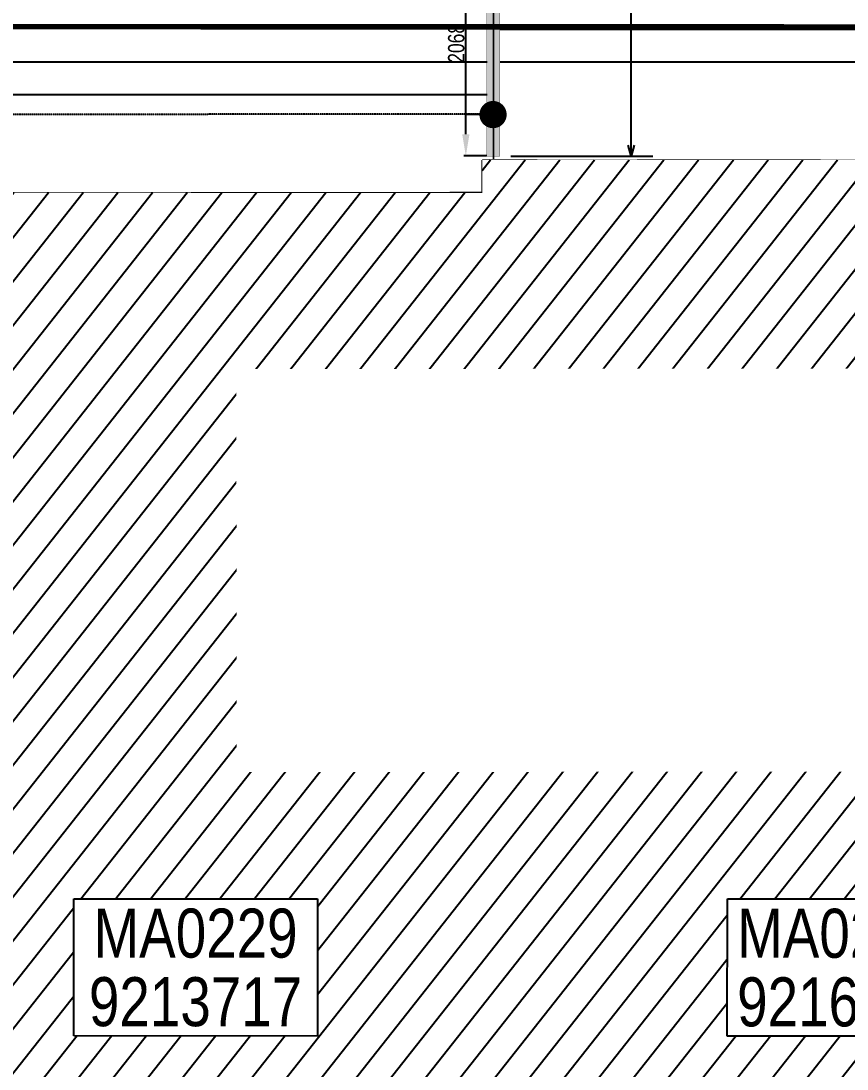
# Model space of a CAD drawing. Header units: centimetres. Extents: x -6122352 to 4157695, y -1694241 to 1947892.
# Drawn here: x 130869 to 138452, y -187341 to -177719 of the extents above; entities that cross this region are included whole.
import ezdxf
from ezdxf.xclip import XClip

# ---------------------------------------------------------------- set-up
doc = ezdxf.new("R2010")
doc.units = ezdxf.units.CM
doc.header["$MEASUREMENT"] = 0
doc.header["$XCLIPFRAME"] = 2
doc.header["$PDMODE"] = 66
doc.header["$PDSIZE"] = 100
for name, pattern in [('DASHED2', [0.375, 0.25, -0.125]), ('XR-AR-END-SETTING OUT PLAN$0$23261-XR-AR-SI-GF$0$HIDDEN', [0.375, 0.25, -0.125]), ('XR-AR-END-SETTING OUT PLAN$0$23585-XR-AR-END-GROUND FLOOR$0$23261-XR-AR-SI-GF$0$HIDDEN', [0.375, 0.25, -0.125]), ('XR-AR-END-SETTING OUT PLAN$0$23585-XR-AR-END-GROUND FLOOR$0$945-4P-1-101-GROUND FLOOR PLAN$0$XR-MIDDLE-GROUND FLOOR PLAN$0$HIDDEN2', [0.1875, 0.125, -0.0625]), ('XR-AR-END-SETTING OUT PLAN$0$23585-XR-AR-END-GROUND FLOOR$0$HIDDEN', [0.375, 0.25, -0.125]), ('XR-AR-END-SETTING OUT PLAN$0$23585-XR-AR-END-GROUND FLOOR$0$XR-END-GROUND FLOOR PLAN$0$HIDDEN', [9.525, 6.35, -3.175]), ('XR-AR-END-SETTING OUT PLAN$0$23585-XR-AR-END-GROUND FLOOR$0$XR-END-GROUND FLOOR PLAN$0$HIDDEN2', [0.1875, 0.125, -0.0625]), ('XR-AR-MID-SETTING OUT FOR MASTER$0$23585-XR-AR-MID-GROUND FLOOR$0$23261-XR-AR-SI-GF$0$HIDDEN', [0.375, 0.25, -0.125]), ('XR-AR-MID-SETTING OUT FOR MASTER$0$23585-XR-AR-MID-GROUND FLOOR$0$945-4P-1-101-GROUND FLOOR PLAN$0$XR-MIDDLE-GROUND FLOOR PLAN$0$HIDDEN', [9.525, 6.35, -3.175]), ('XR-AR-MID-SETTING OUT FOR MASTER$0$23585-XR-AR-MID-GROUND FLOOR$0$945-4P-1-101-GROUND FLOOR PLAN$0$XR-MIDDLE-GROUND FLOOR PLAN$0$HIDDEN2', [0.1875, 0.125, -0.0625])]:
    doc.linetypes.add(name, pattern=pattern)
for name, color, linetype in [('23585-XR-AR-BOUNDARY WALLS AND SETBACKS$0$setback', 7, 'XR-AR-END-SETTING OUT PLAN$0$23261-XR-AR-SI-GF$0$HIDDEN'), ('@MI-REF LAYER', 7, 'Continuous'), ('@MI-TYPE-02', 6, 'Continuous'), ('B_TH_4', 7, 'Continuous'), ('XR-AR-END-SETTING OUT PLAN$0$23585-XR-AR-END-GROUND FLOOR$0$A-Flor-Hral', 3, 'Continuous'), ('XR-AR-END-SETTING OUT PLAN$0$23585-XR-AR-END-GROUND FLOOR$0$A-Flor-Strs', 1, 'Continuous'), ('XR-AR-MID-SETTING OUT FOR MASTER$0$23585-XR-AR-MID-GROUND FLOOR$0$A-Flor-Hral', 3, 'Continuous'), ('XR-AR-MID-SETTING OUT FOR MASTER$0$23585-XR-AR-MID-GROUND FLOOR$0$A-Flor-Strs', 1, 'Continuous'), ('XR-AR-MID-SETTING OUT FOR MASTER$0$23585-XR-AR-MID-GROUND FLOOR$0$G-SHAD-20', 251, 'Continuous'), ('XR-AR-MID-SETTING OUT FOR MASTER$0$23585-XR-AR-MID-GROUND FLOOR$0$GS-HATCH-FLOOR TILE', 251, 'Continuous')]:
    doc.layers.add(name, color=color, linetype=linetype)
doc.layers.add('23585-XR-AR-DAMAC PLOT LIMITS$0$1-End units', color=7, linetype='Continuous', lineweight=5, true_color=0xf8991e)
for name, color, linetype, lineweight in [('23585-XR-AR-DAMAC PLOT LIMITS$0$1-Mid units', 41, 'Continuous', 5), ('@ Foundations', 4, 'DASHED2', 50), ('A-ANNO-TEXT', 3, 'Continuous', 25), ('XR-AR-END-SETTING OUT PLAN$0$23585-XR-AR-END-GROUND FLOOR$0$A-DOOR-FULL', 1, 'Continuous', 9), ('XR-AR-END-SETTING OUT PLAN$0$23585-XR-AR-END-GROUND FLOOR$0$A-FLOR-OVHD', 9, 'XR-AR-END-SETTING OUT PLAN$0$23585-XR-AR-END-GROUND FLOOR$0$23261-XR-AR-SI-GF$0$HIDDEN', 15), ('XR-AR-END-SETTING OUT PLAN$0$23585-XR-AR-END-GROUND FLOOR$0$A-FLOR-UNDR', 8, 'XR-AR-END-SETTING OUT PLAN$0$23585-XR-AR-END-GROUND FLOOR$0$HIDDEN', 5), ('XR-AR-END-SETTING OUT PLAN$0$23585-XR-AR-END-GROUND FLOOR$0$A-GLAZ-SILL', 8, 'Continuous', 5), ('XR-AR-END-SETTING OUT PLAN$0$23585-XR-AR-END-GROUND FLOOR$0$A-GLAZ-WNDO', 232, 'Continuous', 9), ('XR-AR-END-SETTING OUT PLAN$0$23585-XR-AR-END-GROUND FLOOR$0$A-WALL', 7, 'Continuous', 30), ('XR-AR-END-SETTING OUT PLAN$0$23585-XR-AR-END-GROUND FLOOR$0$S-COLS', 51, 'Continuous', 40), ('XR-AR-END-SETTING OUT PLAN$0$23585-XR-AR-END-GROUND FLOOR$0$S-COLS-PATT', 8, 'Continuous', 5), ('XR-AR-MID-SETTING OUT FOR MASTER$0$23585-XR-AR-MID-GROUND FLOOR$0$$A-GLAZ-WNDO', 232, 'Continuous', 9), ('XR-AR-MID-SETTING OUT FOR MASTER$0$23585-XR-AR-MID-GROUND FLOOR$0$$A-WALL', 1, 'Continuous', 5), ('XR-AR-MID-SETTING OUT FOR MASTER$0$23585-XR-AR-MID-GROUND FLOOR$0$A-DOOR-FULL', 1, 'Continuous', 9), ('XR-AR-MID-SETTING OUT FOR MASTER$0$23585-XR-AR-MID-GROUND FLOOR$0$A-EQUP-KITN-PLAN', 202, 'Continuous', 9), ('XR-AR-MID-SETTING OUT FOR MASTER$0$23585-XR-AR-MID-GROUND FLOOR$0$A-FLOR-OVHD', 9, 'XR-AR-MID-SETTING OUT FOR MASTER$0$23585-XR-AR-MID-GROUND FLOOR$0$23261-XR-AR-SI-GF$0$HIDDEN', 15), ('XR-AR-MID-SETTING OUT FOR MASTER$0$23585-XR-AR-MID-GROUND FLOOR$0$A-GLAZ-SILL', 8, 'Continuous', 5), ('XR-AR-MID-SETTING OUT FOR MASTER$0$23585-XR-AR-MID-GROUND FLOOR$0$A-GLAZ-WNDO', 232, 'Continuous', 9), ('XR-AR-MID-SETTING OUT FOR MASTER$0$23585-XR-AR-MID-GROUND FLOOR$0$A-WALL', 7, 'Continuous', 30), ('XR-AR-MID-SETTING OUT FOR MASTER$0$23585-XR-AR-MID-GROUND FLOOR$0$S-COLS', 51, 'Continuous', 40)]:
    doc.layers.add(name, color=color, linetype=linetype, lineweight=lineweight)
doc.styles.add('JWC 1.50MM', font='GOTHIC.TTF', dxfattribs={"width": 0.8, "height": 1.5})
doc.styles.add('Schueco-BEMSTIL', font='isocpeur.ttf', dxfattribs={"width": 0.9})
doc.styles.add('Xref group 33-41$0$Overall SOP Plan$0$LAC-609-NG10-1-XREF-GRID-125SC$0$GRID-DIM-NO', font='arial.ttf', dxfattribs={"width": 0.8})
doc.dimstyles.new('JWC - 1.5', dxfattribs={"dimtxt": 1.5, "dimasz": 2, "dimexe": 0.18, "dimexo": 0.06, "dimgap": 0.09, "dimtad": 1, "dimtoh": 1, "dimdec": 0, "dimzin": 0, "dimdsep": 46, "dimtxsty": 'JWC 1.50MM', "dimcen": 0.09, "dimclrd": 1, "dimclre": 1, "dimclrt": 2, "dimadec": 0, "dimazin": 0, "dimtfac": 1, "dimtdec": 0, "dimtofl": 0, "dimtmove": 0, "dimatfit": 3, "dimfxl": 30, "dimtolj": 1, "dimtzin": 0, "dimarcsym": 0})
doc.dimstyles.new('MI- JWC-TXT-2.5 MM', dxfattribs={"dimscale": 1.5, "dimtxt": 2.5, "dimasz": 1, "dimexe": 2, "dimexo": 1, "dimgap": 1, "dimtad": 1, "dimdec": 0, "dimdsep": 46, "dimtxsty": 'Schueco-BEMSTIL', "dimblk": 'OPEN30', "dimcen": 0, "dimdle": 2, "dimclrd": 140, "dimclre": 8, "dimclrt": 40, "dimadec": 0, "dimazin": 2, "dimtfac": 1, "dimtdec": 0, "dimtix": 1, "dimtmove": 2, "dimatfit": 3, "dimldrblk": 'OPEN', "dimfxl": 2, "dimlwd": -1, "dimlwe": -1, "dimarcsym": 0})

# ---------------------------------------------------------------- blocks, each defined once
blk = doc.blocks.new('23585-XR-AR-BOUNDARY WALLS AND SETBACKS')
at = {"layer": '23585-XR-AR-BOUNDARY WALLS AND SETBACKS$0$setback', "ltscale": 40, "const_width": 0.05}
blk.add_lwpolyline([(496593.7483, 2768854.2497), (496597.9032, 2768858.7842), (496601.9566, 2768863.208), (496606.0098, 2768867.6319), (496610.0632, 2768872.0554), (496614.1167, 2768876.4791), (496618.2702, 2768881.012), (496632.6469, 2768867.838), (496628.4939, 2768863.3054), (496624.4406, 2768858.8816), (496620.3872, 2768854.4578), (496616.3338, 2768850.0343), (496612.2804, 2768845.6104), (496608.1255, 2768841.0759)], close=True, dxfattribs=at)
blk = doc.blocks.new('A$C9d9485f6')
at = {"layer": 'A-ANNO-TEXT', "rotation": 312.4881850805905}
blk.add_blockref('23585-XR-AR-BOUNDARY WALLS AND SETBACKS', (-2377088.5348, -1504219.2521), dxfattribs=at)
blk = doc.blocks.new('23585-XR-AR-DAMAC PLOT LIMITS')
at = {"layer": '23585-XR-AR-DAMAC PLOT LIMITS$0$1-End units', "color": 251, "true_color": 0x636466}
blk.add_lwpolyline([(496635.7795, 2768869.0365), (496629.5999, 2768862.2921), (496611.9049, 2768878.5059), (496618.0851, 2768885.2507)], close=True, dxfattribs=at)
at = {"layer": '23585-XR-AR-DAMAC PLOT LIMITS$0$1-Mid units', "color": 251, "true_color": 0x636466}
blk.add_lwpolyline([(496607.8513, 2768874.0821), (496611.9049, 2768878.5059), (496629.5999, 2768862.2921), (496625.5465, 2768857.8683)], close=True, dxfattribs=at)
blk = doc.blocks.new('A$Cf093b529')
at = {"layer": 'A-ANNO-TEXT'}
blk.add_blockref('23585-XR-AR-DAMAC PLOT LIMITS', (-495391.9901, -2768603.4419), dxfattribs=at)
blk = doc.blocks.new('*U36')
at = {"linetype": 'XR-AR-END-SETTING OUT PLAN$0$23585-XR-AR-END-GROUND FLOOR$0$XR-END-GROUND FLOOR PLAN$0$HIDDEN', "ltscale": 0.2}
blk.add_lwpolyline([(672.5, 0, 0, 0, 0), (125, 0, 16.7, 16.7, 0), (62.5, -171.7, 16.7, 16.7, 0), (-62.5, 171.7, 16.7, 16.7, 0), (-125, 0, 0, 0, 0), (-771.8, 0, 0, 0, 0)], format="xyseb", dxfattribs=at)
blk = doc.blocks.new('*U131')
for points in [[(91, 0), (41, 0), (41, 1021), (91, 1021)], [(0, 0), (38, 0), (38, -50), (50, -50), (50, -122), (0, -122)], [(1100, 0), (1062, 0), (1062, -50), (1050, -50), (1050, -122), (1100, -122)]]:
    blk.add_lwpolyline(points, close=True)
at = {"color": 8, "linetype": 'XR-AR-END-SETTING OUT PLAN$0$23585-XR-AR-END-GROUND FLOOR$0$XR-END-GROUND FLOOR PLAN$0$HIDDEN2'}
blk.add_arc((41, 0), 1021, 0, 90, dxfattribs=at)
at = {"layer": 'XR-AR-END-SETTING OUT PLAN$0$23585-XR-AR-END-GROUND FLOOR$0$A-GLAZ-SILL', "linetype": 'XR-AR-END-SETTING OUT PLAN$0$23585-XR-AR-END-GROUND FLOOR$0$945-4P-1-101-GROUND FLOOR PLAN$0$XR-MIDDLE-GROUND FLOOR PLAN$0$HIDDEN2', "ltscale": 3}
blk.add_lwpolyline([(0, 0), (1100, 0), (1100, -122), (0, -122)], close=True, dxfattribs=at)
blk = doc.blocks.new('XR-AR-END-SETTING OUT PLAN$0$23585-XR-AR-END-GROUND FLOOR$0$A$C75a8815d')
at = {"layer": 'XR-AR-END-SETTING OUT PLAN$0$23585-XR-AR-END-GROUND FLOOR$0$S-COLS', "color": 252, "lineweight": 30}
for points in [[(6049.8, 13227.6), (6049.8, 12227.6), (6249.8, 12227.6), (6249.8, 13227.6)], [(6049.9, 10644.6), (6049.9, 9444.6), (6249.9, 9444.6), (6249.9, 10644.6)]]:
    blk.add_lwpolyline(points, close=True, dxfattribs=at)
blk = doc.blocks.new('XR-AR-END-SETTING OUT PLAN')
at = {"layer": 'XR-AR-END-SETTING OUT PLAN$0$23585-XR-AR-END-GROUND FLOOR$0$A-Flor-Hral', "color": 8}
for p, q in [((7060.1, 13800), (9050.1, 13800)), ((7060.1, 13750), (7060.1, 13800)), ((7060.1, 13750), (9050.1, 13750)), ((7060.1, 12850), (8050.1, 12850)), ((7060.1, 12800), (7060.1, 12850)), ((7060.1, 12800), (8000.1, 12800)), ((8000.1, 11526.8), (8000.1, 12800)), ((8050.1, 11545), (8050.1, 12850))]:
    blk.add_line(p, q, dxfattribs=at)
at = {"layer": 'XR-AR-END-SETTING OUT PLAN$0$23585-XR-AR-END-GROUND FLOOR$0$A-Flor-Strs', "color": 8}
for p, q in [((7110.1, 13850), (9050.1, 13850)), ((7110.1, 13800), (7110.1, 13850)), ((7390.1, 13800), (7390.1, 13850)), ((7670.1, 13800), (7670.1, 13850)), ((7950.1, 13800), (7950.1, 13850)), ((7110.1, 12850), (7110.1, 13750)), ((7390.1, 12850), (7390.1, 13750)), ((7670.1, 12850), (7670.1, 13750)), ((7950.1, 12850), (7950.1, 13750)), ((7110.1, 12750), (7110.1, 12800)), ((7390.1, 12750), (7390.1, 12800)), ((7670.1, 12750), (7670.1, 12800)), ((7950.1, 12800), (7950.1, 11508.5)), ((7950.1, 12750), (8000.1, 12750)), ((8050.1, 12750), (9050.1, 12750)), ((8000.1, 12470), (7950.1, 12470)), ((8050.1, 12470), (9050.1, 12470)), ((8000.1, 12190), (7950.1, 12190)), ((8050.1, 12190), (9050.1, 12190)), ((8000.1, 11910), (7950.1, 11910)), ((8050.1, 11910), (9050.1, 11910)), ((8000.1, 11630), (7950.1, 11630)), ((8050.1, 11630), (8280.1, 11630))]:
    blk.add_line(p, q, dxfattribs=at)
at = {"layer": 'XR-AR-END-SETTING OUT PLAN$0$23585-XR-AR-END-GROUND FLOOR$0$A-Flor-Strs', "color": 8, "linetype": 'XR-AR-END-SETTING OUT PLAN$0$23585-XR-AR-END-GROUND FLOOR$0$XR-END-GROUND FLOOR PLAN$0$HIDDEN', "ltscale": 0.1}
for p, q in [((8280.1, 11630), (8413.8, 11630)), ((8500, 11630), (9050.1, 11630)), ((7950.1, 11508.5), (7950.1, 8110)), ((8000.1, 9060), (8000.1, 11526.8)), ((8050.1, 9010), (8050.1, 11545))]:
    blk.add_line(p, q, dxfattribs=at)
at = {"layer": 'XR-AR-END-SETTING OUT PLAN$0$23585-XR-AR-END-GROUND FLOOR$0$A-Flor-Strs', "color": 8}
for points in [[(3000.1, 19773.3), (3000.1, 20973.3), (9090, 20973.2)], [(3300.1, 19773.3), (3300.1, 20673.3), (9090, 20673.3)], [(8550.1, 12190), (8550.1, 13300), (7110.1, 13300)], [(8413.8, 11630), (8500.1, 11630)]]:
    blk.add_lwpolyline(points, dxfattribs=at)
at = {"layer": 'XR-AR-END-SETTING OUT PLAN$0$23585-XR-AR-END-GROUND FLOOR$0$A-Flor-Strs', "color": 8, "const_width": 20}
blk.add_lwpolyline([(8325.1, 12330), (8550.1, 12190), (8775.1, 12330)], dxfattribs=at)
at = {"layer": 'XR-AR-END-SETTING OUT PLAN$0$23585-XR-AR-END-GROUND FLOOR$0$A-Flor-Strs', "color": 8}
blk.add_circle((7110.1, 13300), 41.8, dxfattribs=at)
at = {"layer": 'XR-AR-END-SETTING OUT PLAN$0$23585-XR-AR-END-GROUND FLOOR$0$A-FLOR-UNDR', "color": 8, "ltscale": 5}
blk.add_line((7950.1, 12650), (9050.1, 12650), dxfattribs=at)
at = {"layer": 'XR-AR-END-SETTING OUT PLAN$0$23585-XR-AR-END-GROUND FLOOR$0$A-GLAZ-SILL', "color": 252}
blk.add_line((3550.1, 19523.4), (8750.1, 19523.4), dxfattribs=at)
at = {"layer": 'XR-AR-END-SETTING OUT PLAN$0$23585-XR-AR-END-GROUND FLOOR$0$A-GLAZ-WNDO', "color": 252}
for p, q in [((6150.1, 19773.4), (3550.1, 19773.4)), ((6150.1, 19773.4), (8750.1, 19773.4)), ((7410.1, 19623.4), (7410.1, 19773.4)), ((7460.1, 19773.4), (7460.1, 19623.4)), ((8700.1, 19623.4), (8700.1, 19773.4)), ((8750.1, 19773.4), (8750.1, 19523.4)), ((3550.1, 19623.4), (6150.1, 19623.4)), ((8750.1, 19623.4), (6150.1, 19623.4))]:
    blk.add_line(p, q, dxfattribs=at)
blk.add_lwpolyline([(7460.1, 19723.4), (8700.1, 19723.4)], dxfattribs=at)
for points in [[(6070.1, 19563.4), (4860.1, 19563.4), (4860.1, 19613.4), (6070.1, 19613.4)], [(6150.1, 19563.4), (6070.1, 19563.4), (6070.1, 19613.4), (6150.1, 19613.4)], [(6150.1, 19563.4), (6230.1, 19563.4), (6230.1, 19613.4), (6150.1, 19613.4)], [(6230.1, 19563.4), (7440.1, 19563.4), (7440.1, 19613.4), (6230.1, 19613.4)], [(7520.1, 19563.4), (7440.1, 19563.4), (7440.1, 19613.4), (7520.1, 19613.4)]]:
    blk.add_lwpolyline(points, close=True, dxfattribs=at)
at = {"layer": 'XR-AR-END-SETTING OUT PLAN$0$23585-XR-AR-END-GROUND FLOOR$0$A-WALL', "color": 8}
for points in [[(9250.1, 19773.3), (8750.1, 19773.4), (8750.1, 19523.3), (9250, 19523.4)], [(9250.1, 6650), (9050.1, 6650), (9050.1, 8750), (6850.1, 8750), (6850.1, 8700), (6750.1, 8700), (6750.1, 8750), (6650.1, 8750), (6650.1, 8850), (6950.1, 8850), (6950.1, 8900), (7050.1, 8900), (7050.1, 8850), (9050.1, 8850), (9050.1, 10350), (7050.1, 10350), (7050.1, 9800), (6950.1, 9800), (6950.1, 10550), (7050.1, 10550), (7050.1, 10450), (9050.1, 10450), (9049.9, 19523.4), (9250, 19523.4)], [(7150.1, 12100), (7100.1, 12100), (7100.1, 11550), (7150.1, 11550)]]:
    blk.add_lwpolyline(points, close=True, dxfattribs=at)
blk.add_lwpolyline([(7250.1, 12200), (7250.1, 11450), (6950.1, 11450), (6950.1, 12750), (7950.1, 12750), (7950.1, 12650), (7100.1, 12650), (7100.1, 12200), (7250.1, 12200), (7250.1, 12200), (7250.1, 12200)], dxfattribs=at)
at = {"layer": 'XR-AR-END-SETTING OUT PLAN$0$23585-XR-AR-END-GROUND FLOOR$0$S-COLS-PATT', "color": 8}
for p, q in [((7100.1, 12100), (7137.4, 12100)), ((7141.9, 12100), (7150.1, 12100)), ((7200.1, 12100), (7250.1, 12100))]:
    blk.add_line(p, q, dxfattribs=at)
at = {"layer": 'XR-AR-END-SETTING OUT PLAN$0$23585-XR-AR-END-GROUND FLOOR$0$A-DOOR-FULL', "color": 8, "xscale": -0.8181818181818169, "yscale": 0.8181818181818169, "zscale": 0.8181818181818167, "rotation": 270}
blk.add_blockref('*U131', (7050.1, 10550), dxfattribs=at)
at = {"layer": 'XR-AR-END-SETTING OUT PLAN$0$23585-XR-AR-END-GROUND FLOOR$0$A-FLOR-OVHD', "color": 8, "xscale": -0.999999999999999, "rotation": 199.9831065219304}
blk.add_blockref('*U36', (8500, 11710), dxfattribs=at)
at = {"layer": 'XR-AR-END-SETTING OUT PLAN$0$23585-XR-AR-END-GROUND FLOOR$0$S-COLS-PATT', "color": 8}
blk.add_blockref('XR-AR-END-SETTING OUT PLAN$0$23585-XR-AR-END-GROUND FLOOR$0$A$C75a8815d', (3000.1, 5500), dxfattribs=at)
blk = doc.blocks.new('END UNIT')
at = {"xscale": 0.001, "yscale": 0.001, "zscale": 0.001}
blk.add_blockref('XR-AR-END-SETTING OUT PLAN', (-9.1502, 0), dxfattribs=at)
blk = doc.blocks.new('XR-AR-MID-SETTING OUT FOR MASTER$0$23585-XR-AR-MID-GROUND FLOOR$0$945-4P-1-101-GROUND FLOOR PLAN$0$XR-MIDDLE-GROUND FLOOR PLAN$0$A$C446944C1')
at = {"layer": 'XR-AR-MID-SETTING OUT FOR MASTER$0$23585-XR-AR-MID-GROUND FLOOR$0$A-GLAZ-SILL', "color": 252}
blk.add_line((0, 0), (5.2, 0), dxfattribs=at)
for points in [[(2.2081, -0.0228), (2.2081, -0.1242), (2.0938, -0.0735), (2.2081, -0.0228)], [(2.9919, -0.0228), (2.9919, -0.1242), (3.1062, -0.0735), (2.9919, -0.0228)]]:
    blk.add_lwpolyline(points, dxfattribs=at)
at = {"layer": 'XR-AR-MID-SETTING OUT FOR MASTER$0$23585-XR-AR-MID-GROUND FLOOR$0$A-GLAZ-WNDO', "color": 252}
for p, q in [((5.2, 0.25), (0, 0.25)), ((0, 0.25), (0, 0)), ((0.05, 0.1), (0.05, 0.25)), ((1.285, 0.25), (1.285, 0.1)), ((1.335, 0.1), (1.335, 0.25)), ((3.865, 0.1), (3.865, 0.25)), ((3.915, 0.25), (3.915, 0.1)), ((5.15, 0.1), (5.15, 0.25)), ((5.2, 0.25), (5.2, 0)), ((0, 0.1), (2.6, 0.1)), ((5.2, 0.1), (2.6, 0.1))]:
    blk.add_line(p, q, dxfattribs=at)
for points in [[(1.285, 0.2), (0.05, 0.2)], [(3.915, 0.2), (5.15, 0.2)]]:
    blk.add_lwpolyline(points, dxfattribs=at)
for points in [[(1.225, 0.04), (1.305, 0.04), (1.305, 0.09), (1.225, 0.09)], [(2.52, 0.04), (1.305, 0.04), (1.305, 0.09), (2.52, 0.09)], [(2.6, 0.04), (2.52, 0.04), (2.52, 0.09), (2.6, 0.09)], [(2.6, 0.04), (2.68, 0.04), (2.68, 0.09), (2.6, 0.09)], [(2.68, 0.04), (3.895, 0.04), (3.895, 0.09), (2.68, 0.09)], [(3.975, 0.04), (3.895, 0.04), (3.895, 0.09), (3.975, 0.09)]]:
    blk.add_lwpolyline(points, close=True, dxfattribs=at)
blk = doc.blocks.new('XR-AR-MID-SETTING OUT FOR MASTER$0$23585-XR-AR-MID-GROUND FLOOR$0$945-4P-1-101-GROUND FLOOR PLAN$0$XR-MIDDLE-GROUND FLOOR PLAN$0$BREAK LINE1')
blk.add_lwpolyline([(648.2, -6.2, 0, 0, 0), (100.8, -6.2, 16.7, 16.7, 0), (38.3, -177.9, 16.7, 16.7, 0), (-86.7, 165.6, 16.7, 16.7, 0), (-149.2, -6.2, 0, 0, 0), (-912.1, -6.2, 0, 0, 0)], format="xyseb")
blk = doc.blocks.new('XR-AR-MID-SETTING OUT FOR MASTER$0$23585-XR-AR-MID-GROUND FLOOR$0$945-4P-1-101-GROUND FLOOR PLAN$0$XR-MIDDLE-GROUND FLOOR PLAN$0$WRFWF')
at = {"layer": 'XR-AR-MID-SETTING OUT FOR MASTER$0$23585-XR-AR-MID-GROUND FLOOR$0$A-FLOR-OVHD', "linetype": 'XR-AR-MID-SETTING OUT FOR MASTER$0$23585-XR-AR-MID-GROUND FLOOR$0$945-4P-1-101-GROUND FLOOR PLAN$0$XR-MIDDLE-GROUND FLOOR PLAN$0$HIDDEN', "ltscale": 0.1}
for p, q in [((9250, 14090), (9250, 9909.4)), ((10350, 14089.4), (9250, 14089.4)), ((10350, 13809.4), (9250, 13809.4)), ((10350, 13529.4), (9250, 13529.4)), ((10350, 13249.4), (9250, 13249.4)), ((10350, 12969.4), (9250, 12969.4)), ((10350, 12689.4), (9250, 12689.4)), ((10350, 12409.4), (9250, 12409.4)), ((10350, 12129.4), (9250, 12129.4)), ((10350, 11849.4), (9250, 11849.4)), ((10350, 11569.4), (9250, 11569.4)), ((10350, 11289.4), (9250, 11289.4)), ((10350, 11009.4), (9250, 11009.4)), ((10350, 11009.4), (10350, 9909.4)), ((10350, 9909.4), (9250, 9909.4))]:
    blk.add_line(p, q, dxfattribs=at)
blk.add_lwpolyline([(10350, 14370), (10350, 11009.4)], dxfattribs=at)
blk = doc.blocks.new('XR-AR-MID-SETTING OUT FOR MASTER$0$23585-XR-AR-MID-GROUND FLOOR$0$945-4P-1-101-GROUND FLOOR PLAN$0$XR-MIDDLE-GROUND FLOOR PLAN$0$ASDASDASD')
blk.add_wipeout([(-42428.5, 24502.3), (-42278.5, 24502.3), (-42278.5, 24052.3), (-42428.5, 24052.3)])
blk.add_hatch(color=256).paths.add_polyline_path([(-42428.5, 24502.3), (-42278.5, 24502.3), (-42428.5, 24052.3)])
for p, q in [((-42278.5, 24502.3), (-42428.5, 24502.3)), ((-42428.5, 24502.3), (-42428.5, 24052.3)), ((-42428.5, 24052.3), (-42278.5, 24502.3)), ((-42278.5, 24052.3), (-42278.5, 24502.3)), ((-42428.5, 24052.3), (-42278.5, 24052.3))]:
    blk.add_line(p, q)
blk = doc.blocks.new('*U130')
for points in [[(91, 0), (41, 0), (41, 1021), (91, 1021)], [(0, 0), (38, 0), (38, -50), (50, -50), (50, -122), (0, -122)], [(1100, 0), (1062, 0), (1062, -50), (1050, -50), (1050, -122), (1100, -122)]]:
    blk.add_lwpolyline(points, close=True)
at = {"color": 8, "linetype": 'XR-AR-MID-SETTING OUT FOR MASTER$0$23585-XR-AR-MID-GROUND FLOOR$0$945-4P-1-101-GROUND FLOOR PLAN$0$XR-MIDDLE-GROUND FLOOR PLAN$0$HIDDEN2'}
blk.add_arc((41, 0), 1021, 0, 90, dxfattribs=at)
at = {"layer": 'XR-AR-MID-SETTING OUT FOR MASTER$0$23585-XR-AR-MID-GROUND FLOOR$0$A-GLAZ-SILL', "linetype": 'XR-AR-MID-SETTING OUT FOR MASTER$0$23585-XR-AR-MID-GROUND FLOOR$0$945-4P-1-101-GROUND FLOOR PLAN$0$XR-MIDDLE-GROUND FLOOR PLAN$0$HIDDEN2', "ltscale": 3}
blk.add_lwpolyline([(0, 0), (1100, 0), (1100, -122), (0, -122)], close=True, dxfattribs=at)
blk = doc.blocks.new('XR-AR-MID-SETTING OUT FOR MASTER$0$23585-XR-AR-MID-GROUND FLOOR$0$A$C08698786')
at = {"layer": 'XR-AR-MID-SETTING OUT FOR MASTER$0$23585-XR-AR-MID-GROUND FLOOR$0$S-COLS', "color": 252, "lineweight": 30}
for points in [[(-100.1, 18727.6), (-100.1, 17727.6), (99.9, 17727.6), (99.9, 18727.6)], [(-100.1, 16144.6), (-100.1, 14944.6), (99.9, 14944.6), (99.9, 16144.6)]]:
    blk.add_lwpolyline(points, close=True, dxfattribs=at)
blk = doc.blocks.new('XR-AR-MID-SETTING OUT FOR MASTER')
at = {"layer": 'XR-AR-MID-SETTING OUT FOR MASTER$0$23585-XR-AR-MID-GROUND FLOOR$0$A-EQUP-KITN-PLAN', "color": 8}
for p, q in [((3900.1, 15202.7), (5500.1, 15202.7)), ((3900.1, 14952.7), (3900.1, 15202.7)), ((3500, 14252.7), (5300, 14252.7))]:
    blk.add_line(p, q, dxfattribs=at)
at = {"layer": 'XR-AR-MID-SETTING OUT FOR MASTER$0$23585-XR-AR-MID-GROUND FLOOR$0$A-Flor-Hral', "color": 8}
blk.add_lwpolyline([(100, 14902.7), (2090, 14902.7), (2090, 14852.7), (100, 14852.7)], dxfattribs=at)
at = {"layer": 'XR-AR-MID-SETTING OUT FOR MASTER$0$23585-XR-AR-MID-GROUND FLOOR$0$A-FLOR-OVHD', "color": 8, "linetype": 'XR-AR-MID-SETTING OUT FOR MASTER$0$23585-XR-AR-MID-GROUND FLOOR$0$23261-XR-AR-SI-GF$0$HIDDEN', "ltscale": 5}
for p, q in [((5500, 14952.7), (3900, 14952.7)), ((3900.1, 14852.7), (5500.1, 14852.7)), ((3400, 14152.7), (3400, 12202.7)), ((3500.1, 12202.7), (3500.1, 14152.7))]:
    blk.add_line(p, q, dxfattribs=at)
blk.add_lwpolyline([(2750, 12002.6), (3250, 12002.6), (3250, 11502.7), (2750, 11502.7)], close=True, dxfattribs=at)
for points in [[(2750, 12002.6), (3250, 11502.7)], [(2750, 11502.7), (3250, 12002.6)]]:
    blk.add_lwpolyline(points, dxfattribs=at)
at = {"layer": 'XR-AR-MID-SETTING OUT FOR MASTER$0$23585-XR-AR-MID-GROUND FLOOR$0$A-Flor-Strs', "color": 8}
for p, q in [((60.1, 20672.9), (5940, 20672.7)), ((60, 20372.9), (5940, 20372.7)), ((2040, 14952.7), (100, 14952.7)), ((1200, 14952.7), (1200, 14902.7)), ((1480, 14952.7), (1480, 14902.7)), ((1760, 14952.7), (1760, 14902.7)), ((2040, 14952.7), (2040, 14902.7)), ((1200, 14852.7), (1200, 13952.7)), ((1480, 14852.7), (1480, 13952.7)), ((1760, 14852.7), (1760, 13952.7)), ((2040, 14852.7), (2040, 13952.7)), ((1480, 13902.7), (1480, 13852.7)), ((1760, 13902.7), (1760, 13852.7)), ((2040, 13902.7), (2040, 13852.7)), ((1100, 13852.7), (100, 13852.7)), ((1200, 13852.7), (1200, 13573.2)), ((1100, 13572.7), (100, 13572.7)), ((1200, 13572.7), (1150, 13572.7))]:
    blk.add_line(p, q, dxfattribs=at)
blk.add_lwpolyline([(1200, 13902.7), (1200, 13852.7), (1150, 13852.7)], dxfattribs=at)
at = {"layer": 'XR-AR-MID-SETTING OUT FOR MASTER$0$23585-XR-AR-MID-GROUND FLOOR$0$A-Flor-Strs', "color": 8, "const_width": 15}
blk.add_lwpolyline([(455.2, 13685.2), (650, 13572.7), (844.9, 13685.2)], dxfattribs=at)
at = {"layer": 'XR-AR-MID-SETTING OUT FOR MASTER$0$23585-XR-AR-MID-GROUND FLOOR$0$A-Flor-Strs', "color": 8}
blk.add_circle((2040, 14402.7), 45, dxfattribs=at)
at = {"layer": 'XR-AR-MID-SETTING OUT FOR MASTER$0$23585-XR-AR-MID-GROUND FLOOR$0$A-WALL', "color": 8}
for points in [[(100, 19472.7), (400, 19472.7), (400, 19222.7), (100, 19222.7)], [(3900, 14852.7), (3900, 14952.7), (3400, 14952.7), (3400, 14152.7), (3500, 14152.7), (3500, 14852.7)], [(1950, 13202.6), (2000, 13202.6), (2000, 13652.6), (1950, 13652.6)], [(3400, 12202.7), (3500.1, 12202.7), (3500.1, 11502.7), (4400, 11502.7), (4400, 11252.7), (3650, 11252.7), (3650, 11027.6), (3400, 11027.6)]]:
    blk.add_lwpolyline(points, close=True, dxfattribs=at)
blk.add_lwpolyline([(3500, 14852.7), (3400, 14852.7)], dxfattribs=at)
at = {"layer": 'XR-AR-MID-SETTING OUT FOR MASTER$0$23585-XR-AR-MID-GROUND FLOOR$0$$A-GLAZ-WNDO', "color": 8, "xscale": -1000, "yscale": 1000, "zscale": 1000}
blk.add_blockref('XR-AR-MID-SETTING OUT FOR MASTER$0$23585-XR-AR-MID-GROUND FLOOR$0$945-4P-1-101-GROUND FLOOR PLAN$0$XR-MIDDLE-GROUND FLOOR PLAN$0$A$C446944C1', (5600, 19222.7), dxfattribs=at)
at = {"layer": 'XR-AR-MID-SETTING OUT FOR MASTER$0$23585-XR-AR-MID-GROUND FLOOR$0$$A-WALL', "color": 8}
blk.add_blockref('XR-AR-MID-SETTING OUT FOR MASTER$0$23585-XR-AR-MID-GROUND FLOOR$0$945-4P-1-101-GROUND FLOOR PLAN$0$XR-MIDDLE-GROUND FLOOR PLAN$0$WRFWF', (-9150, -796.8), dxfattribs=at)
at = {"layer": 'XR-AR-MID-SETTING OUT FOR MASTER$0$23585-XR-AR-MID-GROUND FLOOR$0$A-DOOR-FULL', "color": 8, "xscale": 0.8181820445283869, "yscale": 0.8181820445283869, "zscale": 0.8181820445283869, "rotation": 90}
blk.add_blockref('*U130', (2100.1, 11150), dxfattribs=at)
at = {"layer": 'XR-AR-MID-SETTING OUT FOR MASTER$0$23585-XR-AR-MID-GROUND FLOOR$0$A-FLOR-OVHD', "color": 8, "linetype": 'XR-AR-MID-SETTING OUT FOR MASTER$0$23585-XR-AR-MID-GROUND FLOOR$0$23261-XR-AR-SI-GF$0$HIDDEN', "ltscale": 5, "xscale": -0.9999999999999997, "rotation": 194.2810957359752}
blk.add_blockref('XR-AR-MID-SETTING OUT FOR MASTER$0$23585-XR-AR-MID-GROUND FLOOR$0$945-4P-1-101-GROUND FLOOR PLAN$0$XR-MIDDLE-GROUND FLOOR PLAN$0$BREAK LINE1', (675, 13433.2), dxfattribs=at)
at = {"layer": 'XR-AR-MID-SETTING OUT FOR MASTER$0$23585-XR-AR-MID-GROUND FLOOR$0$G-SHAD-20', "color": 8}
blk.add_blockref('XR-AR-MID-SETTING OUT FOR MASTER$0$23585-XR-AR-MID-GROUND FLOOR$0$945-4P-1-101-GROUND FLOOR PLAN$0$XR-MIDDLE-GROUND FLOOR PLAN$0$ASDASDASD', (44478.5, -10849.7), dxfattribs=at)
at = {"layer": 'XR-AR-MID-SETTING OUT FOR MASTER$0$23585-XR-AR-MID-GROUND FLOOR$0$A-Flor-Hral', "color": 8}
blk.add_lwpolyline([(1150, 13560.5), (1150, 13902.7), (2090, 13902.7), (2090, 13952.7), (1100, 13952.7), (1100, 13547.8)], dxfattribs=at)
at = {"layer": 'XR-AR-MID-SETTING OUT FOR MASTER$0$23585-XR-AR-MID-GROUND FLOOR$0$A-Flor-Strs', "color": 8}
blk.add_lwpolyline([(650, 13572.7), (650, 14402.7), (2040, 14402.7)], dxfattribs=at)
at = {"layer": 'XR-AR-MID-SETTING OUT FOR MASTER$0$23585-XR-AR-MID-GROUND FLOOR$0$A-WALL', "color": 8}
for points in [[(100, 19472.7), (-100, 19472.7), (-100, 5500), (100, 5500), (100, 8850.1), (1100, 8850.1), (1100, 8950.1), (100, 8950.1), (100, 10950), (2100, 10950), (2100, 9950.1), (2200, 9950.1), (2200.1, 11150), (2100.1, 11150), (2100, 11050), (100, 11050)], [(2200, 13652.6), (2200, 13652.6), (2200, 13852.6), (1200, 13852.7), (1200, 13752.7), (1850, 13752.6), (1850, 13102.6), (2100.1, 13102.6), (2100.1, 12652.6), (1950, 12652.6), (1950, 12552.4), (2100.1, 12552.4), (2100, 12050), (2200, 12050), (2200, 13202.6), (2050, 13202.6), (2050, 13652.6), (2200, 13652.6)]]:
    blk.add_lwpolyline(points, close=True, dxfattribs=at)
at = {"layer": 'XR-AR-MID-SETTING OUT FOR MASTER$0$23585-XR-AR-MID-GROUND FLOOR$0$GS-HATCH-FLOOR TILE', "color": 8}
blk.add_blockref('XR-AR-MID-SETTING OUT FOR MASTER$0$23585-XR-AR-MID-GROUND FLOOR$0$A$C08698786', (0, 0), dxfattribs=at)
blk = doc.blocks.new('MID UNIT')
at = {"xscale": 0.001, "yscale": 0.001, "zscale": 0.001}
blk.add_blockref('XR-AR-MID-SETTING OUT FOR MASTER', (0, 0), dxfattribs=at)
blk = doc.blocks.new('TH_4')
at = {"xscale": -1}
blk.add_blockref('END UNIT', (495826.3054, 2769130.5141), dxfattribs=at)
blk.add_blockref('MID UNIT', (495826.3054, 2769130.5141), dxfattribs=at)
blk = doc.blocks.new('23585-XR-AR-MALDIVE-3$0$TH_4')
at = {"layer": 'B_TH_4', "xscale": 1.000039184446315, "yscale": 1.000039184446315, "zscale": 1.000039184446315}
blk.add_blockref('TH_4', (-19.4274, -108.5069), dxfattribs=at)
at = {"layer": '@ Foundations', "linetype": 'DASHED2', "ltscale": 0.25}
blk.add_lwpolyline([(495824.9554, 2769144.3068), (495827.6554, 2769144.3068), (495827.6554, 2769149.6568), (495824.9554, 2769149.6568)], close=True, dxfattribs=at)
blk = doc.blocks.new('_Dot')
at = {"color": 0, "linetype": 'ByBlock', "lineweight": -2}
blk.add_line((-0.5, 0), (-1, 0), dxfattribs=at)
at = {"color": 0, "linetype": 'ByBlock', "const_width": 0.5}
blk.add_lwpolyline([(-0.25, 0, 1), (0.25, 0, 1)], format="xyb", close=True, dxfattribs=at)
blk = doc.blocks.new('_Open30')
at = {"color": 0, "linetype": 'ByBlock', "lineweight": -2}
for p, q in [((-1, 0.268), (0, 0)), ((0, 0), (-1, -0.268)), ((0, 0), (-1, 0))]:
    blk.add_line(p, q, dxfattribs=at)
blk = doc.blocks.new('*D3688')
at = {"layer": '@MI-TYPE-02', "color": 8, "transparency": 16777216}
for p, q in [((-8463.2, -18260.8), (-8463.2, -19564.9)), ((-4346.7, -18260), (-4346.7, -19565))]:
    blk.add_line(p, q, dxfattribs=at)
at = {"layer": '@MI-TYPE-02', "color": 140, "transparency": 16777216}
blk.add_line((-8363.2, -19364.9), (-4446.7, -19365), dxfattribs=at)
at = {"layer": 'Defpoints', "color": 0, "transparency": 16777216}
for p in [(-8463.2, -18160.8), (-4346.7, -18160), (-4346.7, -19365)]:
    blk.add_point(p, dxfattribs=at)
at = {"layer": '@MI-TYPE-02', "color": 140, "transparency": 16777216, "xscale": 100, "yscale": 100, "zscale": 100}
for p, rotation in [((-8463.2, -19364.9), 179.9983766928187), ((-4346.7, -19365), 359.9983766928187)]:
    blk.add_blockref('_Open30', p, dxfattribs=dict(at, rotation=rotation))
at = {"layer": '@MI-TYPE-02', "color": 40, "transparency": 16777216, "insert": (-6405, -19139.9), "char_height": 250, "attachment_point": 5, "rotation": 359.99838, "style": 'Schueco-BEMSTIL'}
blk.add_mtext('4116', dxfattribs=at)
blk = doc.blocks.new('_Open')
at = {"color": 0, "linetype": 'ByBlock', "lineweight": -2}
for p, q in [((-1, 0.2), (0, 0)), ((-1, -0.2), (0, 0)), ((0, 0), (-1, 0))]:
    blk.add_line(p, q, dxfattribs=at)
blk = doc.blocks.new('*D3687')
at = {"color": 1, "lineweight": -2, "transparency": 16777216}
for p, q in [((-8462.4, -18038.9), (-8462.4, -17829.8)), ((-8262.4, -17847.8), (-6594.2, -17847.8)), ((-6394.2, -18099.4), (-6394.2, -17829.8))]:
    blk.add_line(p, q, dxfattribs=at)
at = {"color": 1, "transparency": 16777216}
for points in [[(-8262.4, -17814.5), (-8262.4, -17881.1), (-8462.4, -17847.8)], [(-6594.2, -17814.5), (-6594.2, -17881.1), (-6394.2, -17847.8)]]:
    blk.add_solid(points, dxfattribs=at)
at = {"layer": 'Defpoints', "color": 0, "transparency": 16777216}
for p in [(-6394.2, -17847.8), (-8462.4, -18044.9), (-6394.2, -18105.4)]:
    blk.add_point(p, dxfattribs=at)
at = {"color": 2, "transparency": 16777216, "insert": (-7428.3, -17760), "char_height": 150, "attachment_point": 5, "style": 'JWC 1.50MM'}
blk.add_mtext('\\A1;2068', dxfattribs=at)
blk = doc.blocks.new('G6-Partition Walls')
at = {"layer": '@MI-TYPE-02'}
h = blk.add_hatch(color=256, dxfattribs=at)
h.dxf.hatch_style = 1
h.paths.add_polyline_path([(-8541.8, -40.9), (-8541.9, -160.9), (-4353.6, -161.9), (-4353.6, -41.9)])
h.paths.add_polyline_path([(-8763.6, -6040.1), (-8763.6, -6160.1), (-4345.5, -6161.7), (-4345.5, -6041.7)])
h.paths.add_polyline_path([(-8542.2, -12160.6), (-8542.2, -12040.6), (-4353.9, -12039.9), (-4353.9, -12159.9)])
h.paths.add_polyline_path([(-8463.2, -18160.8), (-8463.2, -18040.8), (-4346.7, -18040), (-4346.7, -18160)])
at = {"layer": '@MI-TYPE-02', "const_width": 2.5}
blk.add_lwpolyline([(-8463.2, -18160.8), (-8463.2, -18040.8), (-4346.7, -18040), (-4346.7, -18160)], close=True, dxfattribs=at)
at = {"color": 94}
dim = blk.add_linear_dim(base=(-6394.2, -17847.8), p1=(-8462.4, -18044.9), p2=(-6394.2, -18105.4), dimstyle='JWC - 1.5', dxfattribs=at)
dim.commit()
dim.dimension.update_dxf_attribs({"geometry": '*D3687', "text_midpoint": (-7428.3, -17760)})
at = {"layer": '@MI-TYPE-02'}
dim = blk.add_linear_dim(base=(-4346.7, -19365), p1=(-8463.2, -18160.8), p2=(-4346.7, -18160), angle=179.99838, dimstyle='MI- JWC-TXT-2.5 MM', dxfattribs=at)
dim.commit()
dim.dimension.update_dxf_attribs({"geometry": '*D3688', "text_midpoint": (-6405, -19139.9)})

msp = doc.modelspace()

# ---------------------------------------------------------------- block references
at = {"layer": '@MI-REF LAYER', "xscale": 1000, "yscale": 1000, "zscale": 1000}
msp.add_blockref('A$C9d9485f6', (-23958.95046, 48155.57226), dxfattribs=at)
at = {"layer": '@MI-REF LAYER', "xscale": 1000, "yscale": 1000, "zscale": 1000, "rotation": 312.4882903633292}
msp.add_blockref('A$Cf093b529', (-891608.73293, 539022.72011), dxfattribs=at)

# ---------------------------------------------------------------- next in the draw order: block references
at = {"layer": '@MI-REF LAYER'}
ref = msp.add_blockref('23585-XR-AR-MALDIVE-3$0$TH_4', (-496200594.91888, -2769238010.65776), dxfattribs=dict(at, xscale=1000, yscale=1000, zscale=1000, rotation=359.9894579927457))
XClip(ref).set_block_clipping_path([(495793.2129440373, 2769130.5118746869), (495793.2151333401, 2769154.4527085768), (495802.2924758582, 2769154.4001012277), (495808.2924773204, 2769154.406963835), (495814.292345406, 2769154.4139737505), (495820.2921942999, 2769154.4207010698), (495826.2923302837, 2769154.4274163703), (495835.2531786934, 2769154.4537565196), (495835.2507460304, 2769130.5139004989)])

# ---------------------------------------------------------------- next in the draw order: block references
at = {"layer": '@MI-REF LAYER', "extrusion": (6.45836e-15, 6.92407e-09, 1), "xscale": 250, "yscale": 250, "zscale": 250, "rotation": 0.04482159039698196}
msp.add_blockref('_Dot', (135202.36653, -178578.54466, -22.46146), dxfattribs=at)

# ---------------------------------------------------------------- next in the draw order: wipeouts: each hides what was drawn before it
at = {"color": 10}
msp.add_wipeout([(141350.48661, -193268.34145), (141351.12394, -178994.51004), (135102.74947, -178989.93418), (135102.77709, -179294.75786), (111301.34285, -179292.23632), (111301.36116, -178992.65777), (105051.25007, -178992.27587), (105050.84168, -193266.12347), (141350.48634, -193272.80224)], dxfattribs=at).dxf.layer = '@MI-REF LAYER'

# ---------------------------------------------------------------- next in the draw order: hatches: boundary and pattern name
at = {"layer": '@MI-REF LAYER', "transparency": 33554508}
h = msp.add_hatch(dxfattribs=at)
h.set_pattern_fill('ANSI31', color=256, scale=2000, angle=186.72236)
h.paths.add_polyline_path([(141350.48634, -193272.80215), (141352.90655, -178994.51012), (135102.74633, -178994.23105), (135102.52622, -179294.78804), (111301.59379, -179292.23634), (111301.66041, -178992.67396), (105051.25007, -178992.29201), (105050.76712, -193266.12346)])

# ---------------------------------------------------------------- next in the draw order: linework, layer by layer
at = {"layer": '@MI-REF LAYER', "linetype": 'DASHED2', "extrusion": (1.72695e-12, -7.46019e-09, 1), "elevation": -22.45889}
msp.add_lwpolyline([(135201.4771, -178575.54818), (126487.06267, -178578.08975), (125981.76396, -179315.17009)], dxfattribs=at)
at = {"layer": '@MI-REF LAYER', "const_width": 5}
msp.add_lwpolyline([(141350.48634, -193272.80215), (141352.90655, -178994.51012), (135102.74633, -178994.23105), (135102.52622, -179294.78804), (111301.59379, -179292.23634), (111301.66041, -178992.67396), (105051.25007, -178992.29201), (105050.76712, -193266.12346)], close=True, dxfattribs=at)

# ---------------------------------------------------------------- next in the draw order: block references
at = {"layer": '@MI-TYPE-02', "rotation": 89.9898100330467}
msp.add_blockref('G6-Partition Walls', (117106.21089, -170493.08045), dxfattribs=at)

# ---------------------------------------------------------------- next in the draw order: texts
at = {"layer": '@MI-REF LAYER', "color": 7, "char_height": 450, "width": 2056.8768806, "attachment_point": 1, "rotation": 359.988032973, "line_spacing_factor": 0.839439, "style": 'Xref group 33-41$0$Overall SOP Plan$0$LAC-609-NG10-1-XREF-GRID-125SC$0$GRID-DIM-NO', "bg_fill": 19, "box_fill_scale": 1.2, "bg_fill_color": 256, "bg_fill_transparency": 0}
for s, insert in [('\\pxqc;MA0229 9213717', (131443.20396, -185867.90085)), ('MA0228\\P9216216', (137443.20857, -185869.70218))]:
    msp.add_mtext(s, dxfattribs=dict(at, insert=insert))

# ---------------------------------------------------------------- next in the draw order: wipeouts: each hides what was drawn before it
msp.add_wipeout([(132846.02711, -180915.35453), (139815.51065, -180908.39978), (139819.20282, -184608.39794), (132849.71928, -184615.35269)]).dxf.layer = '@MI-REF LAYER'

doc.saveas('drawing.dxf')
